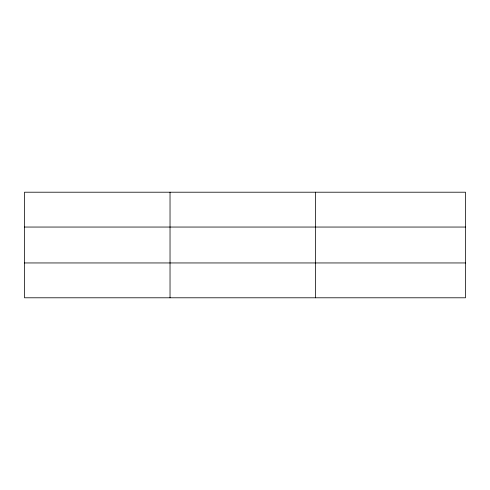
<?xml version="1.0" encoding="UTF-8"?>
<svg xmlns="http://www.w3.org/2000/svg" width="490" height="490" viewBox="0 0 490 490"><rect width="100%" height="100%" fill="white"/><g stroke="black" fill="none" stroke-linecap="round" stroke-linejoin="round"><path stroke-width="0.73" d="M170.03 297.791L170.03 192.209M315.56 297.791L315.56 192.209M465.5 262.952L465.5 297.791L24.5 297.791L24.5 192.209L465.5 192.209L465.5 262.952L24.5 262.952M24.5 227.048L465.5 227.048"/></g></svg>
